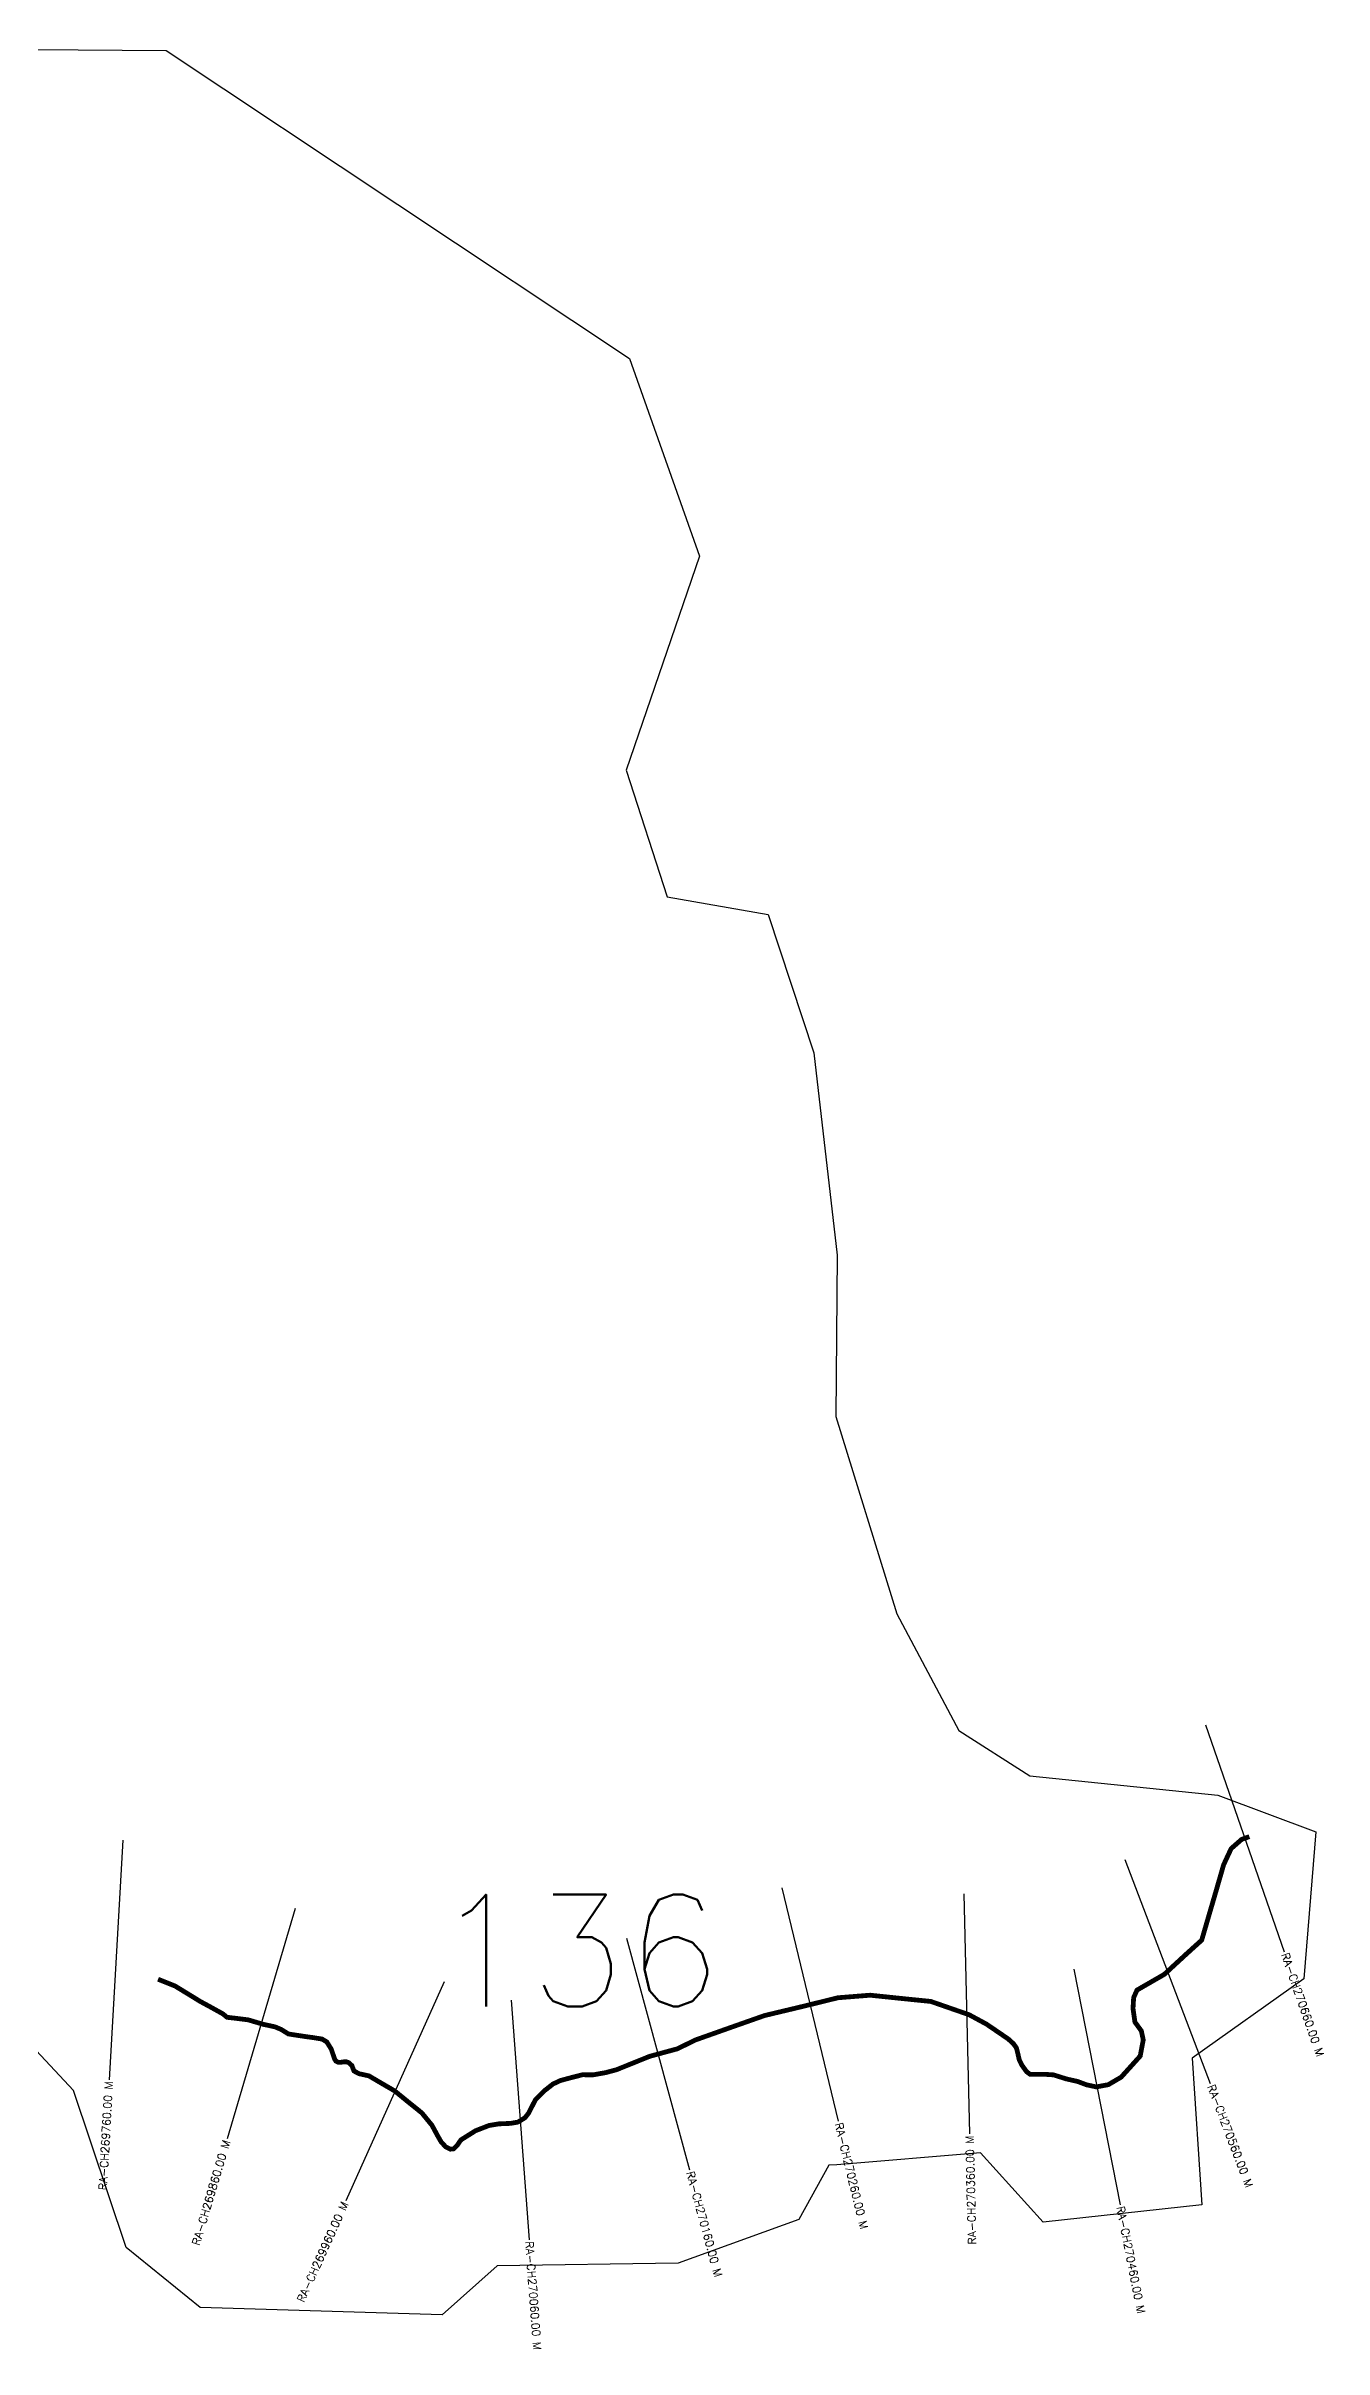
# Model space of a CAD drawing. Header units: metres. Extents: x 279427 to 281536, y 2029712 to 2031581.
# Drawn here: x 280738 to 281536, y 2029993 to 2031432 of the extents above; entities that cross this region are included whole.
import ezdxf
from ezdxf.enums import TextEntityAlignment as Align

# ---------------------------------------------------------------- set-up
doc = ezdxf.new("R2010")
doc.units = ezdxf.units.M
for name, color, linetype in [('CS', 134, 'Continuous'), ('CSMark', 6, 'Continuous'), ('NATURALLY PROTECTED', 3, 'Continuous')]:
    doc.layers.add(name, color=color, linetype=linetype)
doc.styles.get("Standard").update_dxf_attribs({"font": 'simplex.shx'})

msp = doc.modelspace()

# ---------------------------------------------------------------- linework, layer by layer
at = {"color": 6, "flags": 128}
msp.add_lwpolyline([(280455.4, 2031431.7), (280813.3, 2031428.9), (281102.6, 2031236.4), (281146.4, 2031113), (281100.6, 2030979.2), (281126.2, 2030900), (281189.3, 2030889), (281217.9, 2030802.5), (281232.4, 2030676.1), (281231.6, 2030575.4), (281269.7, 2030452.1), (281308.3, 2030379.1), (281352.8, 2030350.8), (281470.2, 2030338.7), (281531.5, 2030315.8), (281524, 2030224), (281454.1, 2030174.4), (281460.2, 2030082.6), (281361.1, 2030071.8), (281322, 2030115.2), (281232.3, 2030107.8), (281227.2, 2030107.4), (281208.4, 2030073.6), (281133.1, 2030046.3), (281020, 2030044.6), (280985.7, 2030013.9), (280834.5, 2030018.6), (280788.3, 2030056.1), (280755.4, 2030154.2), (280720.5, 2030191.7)], dxfattribs=at)
at = {"layer": 'CS'}
for p, q in [((281462.4, 2030382.6), (281511.7, 2030240.9)), ((280786.3, 2030310.6), (280777.6, 2030160.9)), ((281412, 2030298.6), (281465.4, 2030158.5)), ((281197.8, 2030280.7), (281233, 2030134.9)), ((280893.8, 2030267.8), (280851.3, 2030124)), ((281311.6, 2030277), (281315.1, 2030127)), ((281100.9, 2030249.3), (281140.2, 2030104.5)), ((280987, 2030222.1), (280925.4, 2030085.3)), ((281380.2, 2030230), (281409.1, 2030082.8)), ((281028.8, 2030210.5), (281040, 2030060.9))]:
    msp.add_line(p, q, dxfattribs=at)
at = {"layer": 'NATURALLY PROTECTED', "const_width": 3, "flags": 128}
msp.add_lwpolyline([(280808.2, 2030223.7), (280818.9, 2030219.4), (280829.7, 2030212.8), (280834.2, 2030210), (280841.2, 2030206.2), (280848.6, 2030202.1), (280851.3, 2030199.9), (280853.9, 2030199.6), (280858.1, 2030199.1), (280864.5, 2030198.3), (280873.9, 2030195.5), (280877.7, 2030194.7), (280881.3, 2030193.9), (280885.1, 2030192.3), (280887.7, 2030190.7), (280889.6, 2030189.5), (280892, 2030189.1), (280900, 2030187.9), (280905.7, 2030187.1), (280910.6, 2030186.3), (280913.6, 2030184.5), (280916.4, 2030180), (280918.5, 2030173.8), (280919.3, 2030172.5), (280920.7, 2030171.8), (280922.5, 2030171.8), (280924.5, 2030172.1), (280925.8, 2030172.1), (280927.4, 2030171.5), (280929.3, 2030169.7), (280930.6, 2030166.3), (280933.9, 2030164.6), (280939.9, 2030163.3), (280949.6, 2030157.6), (280956, 2030153.9), (280964.7, 2030146.8), (280968.7, 2030143.6), (280973, 2030140.1), (280976.2, 2030136.2), (280979.3, 2030132.4), (280982.6, 2030126.3), (280985, 2030122.1), (280987.9, 2030118.9), (280990.8, 2030117.5), (280992.9, 2030117.7), (280995, 2030119.8), (280997.4, 2030123.3), (281006.5, 2030129), (281015, 2030132.3), (281021, 2030133.3), (281028.4, 2030133.6), (281033, 2030134.4), (281037.5, 2030137.2), (281039.7, 2030140.1), (281044, 2030148.5), (281049.8, 2030154.2), (281054.9, 2030158.2), (281059.6, 2030160.4), (281066.3, 2030162.2), (281073.4, 2030164), (281079.8, 2030163.9), (281087.7, 2030165.3), (281094.5, 2030167.1), (281102.9, 2030170.5), (281115.3, 2030175.5), (281132.6, 2030180.2), (281143.8, 2030185.7), (281168.9, 2030194.6), (281187.1, 2030201), (281211.8, 2030206.9), (281232.9, 2030212.1), (281253, 2030213.7), (281274.1, 2030211.5), (281290.9, 2030209.8), (281314.8, 2030201.5), (281325.7, 2030195.6), (281339.2, 2030186.4), (281342.6, 2030183.3), (281344.4, 2030180.7), (281345.2, 2030177.5), (281346.1, 2030173.5), (281347.7, 2030170.1), (281350.7, 2030165.9), (281352.9, 2030164.3), (281361.7, 2030164.3), (281367.6, 2030163.9), (281375.5, 2030161.4), (281382.6, 2030159.8), (281388.2, 2030157.7), (281394.3, 2030156.4), (281401.8, 2030157.8), (281409.8, 2030162.5), (281416.4, 2030169.8), (281421.7, 2030175.7), (281423.6, 2030185.8), (281422.4, 2030191.4), (281418.4, 2030196.9), (281417.2, 2030205.4), (281417.6, 2030212.2), (281419.7, 2030216.9), (281425.6, 2030220.3), (281436.7, 2030226.7), (281450.7, 2030239.6), (281460.1, 2030248.1), (281464.5, 2030263.2), (281469.1, 2030278.9), (281473.8, 2030295.2), (281478.5, 2030305.3), (281485.1, 2030311.1), (281489.9, 2030312.8)], dxfattribs=at)

# ---------------------------------------------------------------- texts
at = {"insert": (280980.1, 2030276.6), "char_height": 70, "attachment_point": 1}
msp.add_mtext_dynamic_manual_height_columns('136', width=95.172, gutter_width=1, heights=[0], dxfattribs=at)
at = {"layer": 'CSMark'}
for s, rotation, p in [('RA-CH270660.00 M', 289.1822, (281512, 2030240)), ('RA-CH270560.00 M', 290.8678, (281465.8, 2030157.6)), ('RA-CH270260.00 M', 283.5971, (281233.3, 2030133.9)), ('RA-CH270160.00 M', 285.1702, (281140.5, 2030103.6)), ('RA-CH270460.00 M', 281.1051, (281409.3, 2030081.8)), ('RA-CH270060.00 M', 274.2804, (281040.1, 2030059.9))]:
    msp.add_text(s, height=5, rotation=rotation, dxfattribs=at).set_placement(p, align=Align.MIDDLE_LEFT)
for s, rotation, p in [('RA-CH269760.00 M', 86.6865, (280777.5, 2030159.9)), ('RA-CH269860.00 M', 73.5089, (280851, 2030123)), ('RA-CH270360.00 M', 91.3593, (281315.1, 2030126)), ('RA-CH269960.00 M', 65.7368, (280925, 2030084.4))]:
    msp.add_text(s, height=5, rotation=rotation, dxfattribs=at).set_placement(p, align=Align.MIDDLE_RIGHT)

doc.saveas('drawing.dxf')
